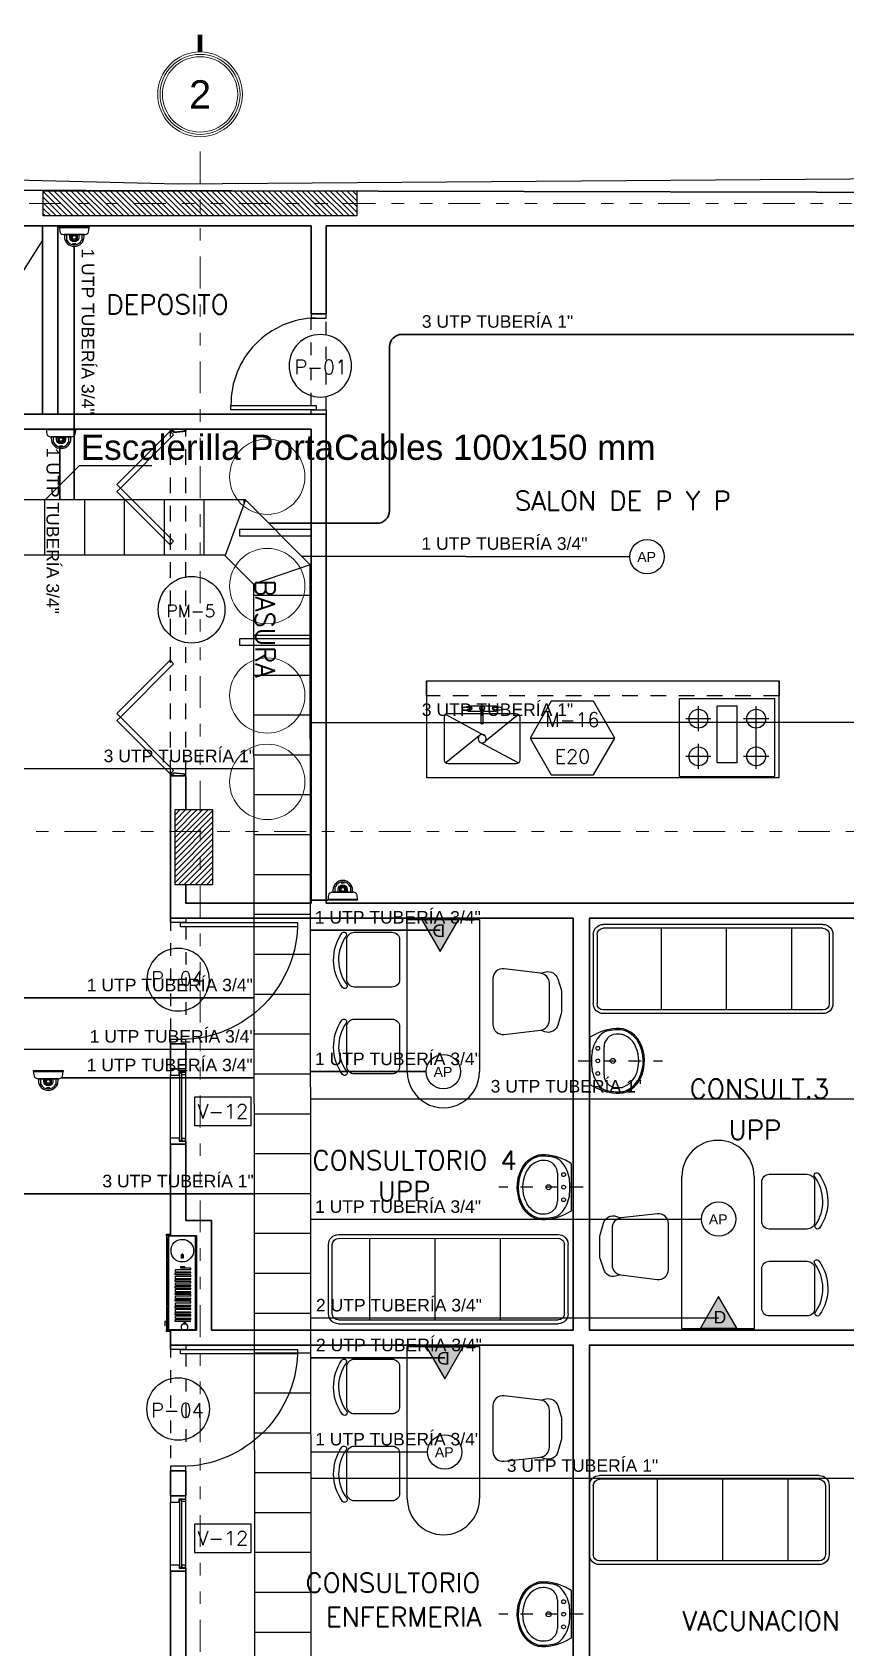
# Model space of a CAD drawing. Header units: millimetres. Extents: x 2056 to 4470, y 1400 to 3101.
# Drawn here: x 2168.91 to 2175.39, y 1539.32 to 1552.18 of the extents above; entities that cross this region are included whole.
import ezdxf
from ezdxf.enums import TextEntityAlignment as Align

# ---------------------------------------------------------------- set-up
doc = ezdxf.new("R2010")
doc.units = ezdxf.units.MM
for name, pattern in [('ACAD_ISO10W100', [18, 12, -3, 0, -3]), ('DASHED', [0.75, 0.5, -0.25]), ('DIVIDE', [31.75, 12.7, -6.35, 0, -6.35, 0, -6.35]), ('HIDDEN', [9.525, 6.35, -3.175]), ('HIDDEN2', [0.1875, 0.125, -0.0625])]:
    doc.linetypes.add(name, pattern=pattern)
for name, color, linetype in [('0-ACHURADO', 11, 'Continuous'), ('0-PROYECCION', 8, 'HIDDEN2'), ('A-252', 252, 'Continuous'), ('A-253', 253, 'Continuous'), ('A-ANNO-DIMS-GRID', 195, 'Continuous'), ('A-ANNO-DOOR', 134, 'Continuous'), ('A-ANNO-FURN', 124, 'Continuous'), ('A-ANNO-GLAZ', 124, 'Continuous'), ('A-ANNO-TEXT', 190, 'Continuous'), ('A-CLNG', 120, 'Continuous'), ('A-COLS', 6, 'Continuous'), ('A-COLS-HTCH', 8, 'Continuous'), ('A-DOOR', 154, 'Continuous'), ('A-DUCT', 251, 'Continuous'), ('A-FURN', 252, 'Continuous'), ('A-FURN-FIXD', 8, 'Continuous'), ('A-GLAZ', 5, 'Continuous'), ('A-GRID-COLS', 75, 'DIVIDE'), ('A-PROY', 15, 'HIDDEN'), ('AreasTrabajo', 90, 'Continuous'), ('Cableado', 134, 'Continuous'), ('Camara', 11, 'Continuous'), ('Escalerilla', 12, 'Continuous')]:
    doc.layers.add(name, color=color, linetype=linetype)
doc.layers.add('A-WALL', color=16, linetype='Continuous', lineweight=30)
doc.layers.add('PL MUEBLES', color=251, linetype='Continuous', lineweight=13)
doc.styles.add('NUEVO', font='SIMPLEX')
doc.styles.add('ROMAN', font='arial.ttf')
doc.styles.add('ROMANS', font='romans')
doc.styles.get("Standard").update_dxf_attribs({"font": 'arial.ttf'})

# ---------------------------------------------------------------- blocks, each defined once
blk = doc.blocks.new('CAMIL')
for p, q in [((-1.91, -0.275), (-1.91, 0.275)), ((-1.88, -0.275), (-1.88, 0.275)), ((-0.08, 0.355), (-1.83, 0.355)), ((-0.08, 0.325), (-1.83, 0.325)), ((-1.37, -0.325), (-1.37, 0.325)), ((-0.85, -0.325), (-0.85, 0.325)), ((-0.33, -0.325), (-0.33, 0.325)), ((-0.03, -0.275), (-0.03, 0.275)), ((0, -0.275), (0, 0.275)), ((-0.08, -0.325), (-1.83, -0.325)), ((-0.08, -0.355), (-1.83, -0.355))]:
    blk.add_line(p, q)
for centre, radius, start, end in [((-1.83, 0.275), 0.08, 90, 180), ((-1.83, 0.275), 0.05, 90, 180), ((-0.08, 0.275), 0.08, 0, 90), ((-0.08, 0.275), 0.05, 0, 90), ((-1.83, -0.275), 0.08, 180, 270), ((-1.83, -0.275), 0.05, 180, 270), ((-0.08, -0.275), 0.05, 270, 0), ((-0.08, -0.275), 0.08, 270, 0)]:
    blk.add_arc(centre, radius, start, end)
blk = doc.blocks.new('ESBOX')
for p, q in [((0, 0), (0, 1.212)), ((0.575, 1.212), (0.575, 0)), ((0.575, 0), (0, 0))]:
    blk.add_line(p, q)
for points, elevation in [([(0.636, 1.17, -0.414214), (0.696, 1.23), (0.997, 1.23, -0.414214), (1.057, 1.17), (1.057, 0.854, -0.414214), (0.997, 0.794), (0.696, 0.794, -0.414214), (0.636, 0.854)], -0.455), ([(1.096, 0.802, -1), (1.063, 0.825, 0.321147), (1.058, 1.21, -1), (1.09, 1.234, -0.321147)], -0.455), ([(-0.557, 0.652), (-0.557, 0.508, 0.378723), (-0.487, 0.429), (-0.197, 0.393, 0.450618), (-0.107, 0.472), (-0.107, 0.836, 0.448183), (-0.196, 0.915), (-0.486, 0.882, 0.381041), (-0.557, 0.803)], -1.049), ([(0.636, 0.478, -0.414214), (0.696, 0.538), (0.997, 0.538, -0.414214), (1.057, 0.478), (1.057, 0.162, -0.414214), (0.997, 0.102), (0.696, 0.102, -0.414214), (0.636, 0.162)], -0.455), ([(1.096, 0.11, -1), (1.063, 0.133, 0.321147), (1.058, 0.519, -1), (1.09, 0.542, -0.321147)], -0.455)]:
    blk.add_lwpolyline(points, format="xyb", close=True, dxfattribs=dict(elevation=elevation))
at = {"elevation": -1.049}
blk.add_lwpolyline([(-0.487, 0.429), (-0.529, 0.418, -0.396228), (-0.624, 0.472), (-0.651, 0.559, -0.075881), (-0.655, 0.583), (-0.655, 0.726, -0.070116), (-0.652, 0.748), (-0.625, 0.841, -0.429508), (-0.522, 0.895), (-0.486, 0.882)], format="xyb", dxfattribs=at)
blk.add_arc((0.287, 1.212), 0.288, 0, 180)
blk = doc.blocks.new('Lnov734p')
for p, q in [((-0.19, 0), (-0.215, -0.046)), ((-0.19, 0), (0.19, 0)), ((0.19, 0), (0.215, -0.046)), ((-0.112, -0.11), (0.112, -0.11)), ((-0.153, -0.382), (-0.142, -0.388)), ((-0.158, -0.391), (-0.146, -0.397))]:
    blk.add_line(p, q)
for centre, radius in [((-0.1, -0.06), 0.015), ((0, -0.06), 0.015), ((0.1, -0.06), 0.015), ((0, -0.18), 0.02)]:
    blk.add_circle(centre, radius)
for centre, radius, start, end in [((0.14, -0.225), 0.397, 153.2366, 185.1908), ((-0.139, -0.155), 0.1, 131.0686, 165.7987), ((-0.112, -0.21), 0.1, 90, 176.5875), ((-0.018, -0.293), 0.284, 100.6374, 131.0686), ((0, -0.586), 0.576, 82.9944, 97.0056), ((0.018, -0.293), 0.284, 48.9314, 79.3626), ((0.112, -0.21), 0.1, 3.4125, 90), ((0.139, -0.155), 0.1, 14.2013, 48.9314), ((-0.14, -0.225), 0.397, 354.8092, 26.7634), ((0.14, -0.225), 0.387, 165.7987, 183.085), ((-0.147, -0.24), 0.1, 183.085, 200.7802), ((0.14, -0.225), 0.352, 176.5875, 184.6254), ((-0.04, -0.2), 0.179, 197.3522, 254.7067), ((0.112, -0.233), 0.1, 335.4879, 358.2317), ((-0.14, -0.225), 0.352, 358.2317, 3.4125), ((-0.14, -0.225), 0.387, 354.8092, 14.2013), ((-0.04, -0.2), 0.224, 196.2861, 238.2877), ((-0.04, -0.2), 0.214, 200.7802, 238.2877), ((0, -0.111), 0.311, 242.8748, 299.3617), ((0, -0.111), 0.276, 251.4503, 299.3617), ((0.04, -0.2), 0.179, 301.7123, 335.4879), ((0.04, -0.2), 0.214, 301.7123, 343.7139), ((0.04, -0.2), 0.224, 301.7123, 343.7139), ((0, -0.111), 0.321, 242.8748, 299.3617)]:
    blk.add_arc(centre, radius, start, end)
at = {"layer": 'A-PROY', "ltscale": 0.01}
blk.add_lwpolyline([(0, 0.095), (0, -0.577)], dxfattribs=at)
blk = doc.blocks.new('POCETA+GRIFERIA-PL')
for p, q in [((-0.3, 0.17), (-0.3, -0.17)), ((-0.29, 0.192), (-0.023, -0.023)), ((0.27, 0.2), (-0.27, 0.2)), ((-0.008, 0.22), (-0.112, 0.22)), ((0.29, 0.192), (-0.019, 0.026)), ((-0.008, 0.127), (-0.008, 0.24)), ((0.008, 0.127), (0.008, 0.24)), ((0.112, 0.22), (0.008, 0.22)), ((0.3, -0.17), (0.3, 0.17)), ((0.023, 0.023), (0.29, -0.192)), ((0.018, -0.027), (-0.29, -0.192)), ((-0.27, -0.2), (0.27, -0.2))]:
    blk.add_line(p, q)
blk.add_lwpolyline([(-0.112, 0.26), (0.112, 0.26)])
blk.add_circle((0, 0), 0.0327)
for centre, radius, start, end in [((-0.112, 0.245), 0.015, 90, 171.8124), ((0, 0.24), 0.0185, 295.7906, 244.6684), ((0.112, 0.245), 0.015, 8.6538, 90), ((-0.27, 0.17), 0.03, 90, 180), ((-0.145, 0.24), 0.0125, 62.965, 297.035), ((-0.116, 0.325), 0.0782, 251.9228, 280.7372), ((-0.116, 0.154), 0.0782, 79.2628, 108.0772), ((-0.112, 0.235), 0.015, 194.8724, 270), ((-0.097, 0.24), 0.0148, 218.7865, 150.4526), ((-0.097, 0.24), 0.00958, 245.5532, 114.4468), ((0, 0.127), 0.00998, 142.2998, 36.9028), ((0.097, 0.24), 0.0148, 26.8073, 324.8461), ((0.097, 0.24), 0.00958, 65.5532, 294.4468), ((0.116, 0.325), 0.0782, 259.2628, 288.0772), ((0.116, 0.154), 0.0782, 71.9228, 100.7372), ((0.112, 0.235), 0.015, 270, 344.6777), ((0.145, 0.24), 0.0125, 243.1897, 116.8103), ((0.27, 0.17), 0.03, 360, 90), ((0, 0.127), 0.00798, 171.4826, 360), ((-0.27, -0.17), 0.03, 180, 270), ((0.27, -0.17), 0.03, 270, 360)]:
    blk.add_arc(centre, radius, start, end)
blk = doc.blocks.new('POCETACM')
at = {"layer": 'A-FURN-FIXD', "rotation": 2.668041372314359e-08}
blk.add_blockref('POCETA+GRIFERIA-PL', (0.3, 0.235), dxfattribs=at)
blk = doc.blocks.new('ESTUFA')
for p, q in [((-0.38, 0.62), (0.38, 0.62)), ((-0.38, 0), (-0.38, 0.62)), ((-0.23, 0.36), (-0.23, 0.56)), ((-0.08, 0.11), (-0.08, 0.56)), ((0.08, 0.56), (-0.08, 0.56)), ((0.08, 0.11), (0.08, 0.56)), ((0.23, 0.06), (0.23, 0.56)), ((0.38, 0), (0.38, 0.62)), ((-0.13, 0.46), (-0.33, 0.46)), ((0.33, 0.46), (0.13, 0.46)), ((-0.23, 0.06), (-0.23, 0.26)), ((-0.13, 0.16), (-0.33, 0.16)), ((0.33, 0.16), (0.13, 0.16)), ((-0.38, 0), (0.38, 0)), ((0.08, 0.11), (-0.08, 0.11))]:
    blk.add_line(p, q)
for centre in [(-0.23, 0.46), (0.23, 0.46), (-0.23, 0.16), (0.23, 0.16)]:
    blk.add_circle(centre, 0.075)
blk = doc.blocks.new('PUERTA1.00 CM-PL')
at = {"color": 251, "linetype": 'DASHED', "ltscale": 0.2}
for p, q in [((0, 0), (0.9, 0)), ((0.07, -0.12), (0.865, -0.12))]:
    blk.add_line(p, q, dxfattribs=at)
for points in [[(1, -0.12), (0.965, -0.12), (0.965, 0), (1, 0), (1, -0.12)], [(0, -0.12), (0.035, -0.12), (0.035, 0), (0, 0), (0, -0.12)], [(0.035, -1.011), (0.07, -1.011), (0.07, -0.08), (0.035, -0.08), (0.035, -1.011)]]:
    blk.add_lwpolyline(points)
blk.add_arc((0.034, -0.08), 0.932, 272.2234, 2.433)
blk = doc.blocks.new('PUERTA80 CM-PL')
at = {"color": 251, "linetype": 'DASHED', "ltscale": 0.2}
for p, q in [((-0.035, -0.015), (-0.765, -0.015)), ((-0.07, -0.135), (-0.765, -0.135))]:
    blk.add_line(p, q, dxfattribs=at)
for points in [[(-0.8, -0.135), (-0.765, -0.135), (-0.765, -0.015), (-0.8, -0.015), (-0.8, -0.135)], [(-0.035, -0.774), (-0.07, -0.774), (-0.07, -0.095), (-0.035, -0.095), (-0.035, -0.774)], [(0, -0.135), (-0.035, -0.135), (-0.035, -0.015), (0, -0.015), (0, -0.135)]]:
    blk.add_lwpolyline(points)
blk.add_arc((-0.079, -0.088), 0.686, 180.5944, 270.7265)
blk = doc.blocks.new('N-PUE')
blk.add_circle((0, 0), 0.00332)
at = {"style": 'NUEVO'}
blk.add_attdef('PUE', text='', height=0.0015, dxfattribs=at).set_placement((-0.00006, -0.00013), align=Align.MIDDLE)
blk = doc.blocks.new('#MUEBLE-#PLANO')
blk.add_line((-0.0045, 0), (0.0045, 0))
at = {"color": 8}
blk.add_lwpolyline([(-0.0045, 0), (-0.00225, -0.0039), (0.00225, -0.0039), (0.0045, 0), (0.00225, 0.0039), (-0.00225, 0.0039)], close=True, dxfattribs=at)
at = {"style": 'NUEVO', "flags": 4}
for tag, p in [('M', (0, 0.00195)), ('PLANO', (0, -0.00195))]:
    blk.add_attdef(tag, text='', height=0.0015, dxfattribs=at).set_placement(p, align=Align.MIDDLE)
blk = doc.blocks.new('V')
blk.add_lwpolyline([(-0.003, -0.003), (-0.003, 0), (0.003, 0), (0.003, -0.003)], close=True)
at = {"style": 'NUEVO', "flags": 4}
blk.add_attdef('VEN', text='', height=0.0015, dxfattribs=at).set_placement((0, -0.0015), align=Align.MIDDLE)
blk = doc.blocks.new('AUDIT_I_240729204306-1')
at = {"layer": '0-ACHURADO'}
h = blk.add_hatch(dxfattribs=at)
h.set_pattern_fill('ANSI31', color=256, scale=0.003825, style=0)
h.set_pattern_definition([(315, (-3.55321425, 0.593331), (-0.00033808363, -0.00033808363), [])])
h.paths.add_polyline_path([(-0.014, -0.094), (-0.014, -0.118), (-0.007, -0.118), (-0.007, -0.109), (-0.001, -0.109), (-0.001, -0.096, -0.881914), (0, -0.095, -0.062748), (0, -0.096), (0, -0.11), (-0.006, -0.11), (-0.006, -0.12), (-0.016, -0.12), (-0.016, -0.096), (-0.025, -0.096), (-0.016, 0), (-0.006, 0), (-0.006, -0.01), (0, -0.01), (0, -0.019, -1), (-0.001, -0.019), (-0.001, -0.011), (-0.007, -0.011), (-0.007, -0.001), (-0.014, -0.001), (-0.024, -0.094)])
blk = doc.blocks.new('A$C2FDE482D')
at = {"layer": 'A-CLNG'}
for p, q in [((0, 0.12), (0, 0)), ((0.006, 0.11), (0, 0.11)), ((0, 0.1), (0, 0.11)), ((0.001, 0.025), (0, 0.025)), ((0, 0.025), (0, 0.01)), ((0.006, 0.01), (0, 0.01)), ((0.007, 0.109), (0.001, 0.109)), ((0.001, 0.1), (0.001, 0.109)), ((0.001, 0.011), (0.001, 0.025)), ((0.007, 0.011), (0.001, 0.011)), ((0.006, 0.11), (0.006, 0.12)), ((0.006, 0.12), (0.016, 0.12)), ((0.006, 0), (0.006, 0.01)), ((0.006, 0), (0.006, 0.01)), ((0.006, 0), (0.016, 0)), ((0.007, 0.109), (0.007, 0.118)), ((0.007, 0.118), (0.014, 0.118)), ((0.007, 0.001), (0.007, 0.011)), ((0.007, 0.001), (0.014, 0.001)), ((0.024, 0.025), (0.014, 0.118)), ((0.014, 0.001), (0.014, 0.025)), ((0.014, 0.025), (0.024, 0.025)), ((0.025, 0.024), (0.016, 0.12)), ((0.016, 0), (0.016, 0.024)), ((0.016, 0.024), (0.025, 0.024)), ((2.735, 0.024), (2.744, 0.12)), ((2.744, 0.024), (2.735, 0.024)), ((2.736, 0.025), (2.745, 0.118)), ((2.745, 0.025), (2.736, 0.025)), ((2.744, 0), (2.744, 0.024)), ((2.754, 0), (2.744, 0)), ((2.752, 0.118), (2.745, 0.118)), ((2.745, 0.001), (2.745, 0.025)), ((2.752, 0.001), (2.745, 0.001)), ((2.752, 0.109), (2.752, 0.118)), ((2.752, 0.109), (2.758, 0.109)), ((2.752, 0.001), (2.752, 0.011)), ((2.754, 0.11), (2.754, 0.12)), ((2.754, 0.11), (2.76, 0.11)), ((2.754, 0), (2.754, 0.01)), ((2.754, 0), (2.754, 0.01))]:
    blk.add_line(p, q, dxfattribs=at)
blk.add_arc((0.001, 0.1), 0.000598, 180, 0, dxfattribs=at)
at = {"layer": 'A-DOOR'}
for points in [[(0.468, -0.4), (0.44, -0.429), (0.016, -0.004), (0.044, 0.024)], [(0.468, -0.4), (0.496, -0.429), (0.921, -0.004), (0.892, 0.024)], [(2.292, -0.4), (2.263, -0.429), (1.839, -0.004), (1.867, 0.024)], [(2.292, -0.4), (2.32, -0.429), (2.744, -0.004), (2.716, 0.024)]]:
    blk.add_lwpolyline(points, close=True, dxfattribs=at)
at = {"layer": 'A-CLNG', "color": 4, "linetype": 'ACAD_ISO10W100', "xscale": -1}
blk.add_blockref('AUDIT_I_240729204306-1', (0, 0.12), dxfattribs=at)
at = {"layer": 'A-CLNG', "color": 4, "linetype": 'ACAD_ISO10W100'}
blk.add_blockref('AUDIT_I_240729204306-1', (2.76, 0.12), dxfattribs=at)
blk = doc.blocks.new('A$C35A46A2C')
for p, q in [((32.265, -16.307), (32.295, -16.307)), ((32.28, -16.316), (32.269, -16.316)), ((32.269, -16.316), (32.269, -16.32)), ((32.28, -16.312), (32.28, -16.316)), ((32.289, -16.316), (32.28, -16.316)), ((32.424, -16.329), (32.437, -16.329)), ((32.437, -16.329), (32.437, -16.291)), ((32.291, -16.831), (32.298, -16.831)), ((32.291, -16.86), (32.291, -16.831)), ((32.298, -16.87), (32.298, -16.831)), ((32.298, -16.831), (32.306, -16.831)), ((32.306, -16.86), (32.306, -16.831)), ((32.306, -16.86), (32.291, -16.86))]:
    blk.add_line(p, q)
at = {"color": 7}
for p, q in [((32.269, -16.32), (32.289, -16.32)), ((32.23, -16.752), (32.309, -16.752)), ((32.28, -16.767), (32.28, -16.752)), ((32.309, -16.767), (32.28, -16.767)), ((32.309, -16.752), (32.309, -16.767))]:
    blk.add_line(p, q, dxfattribs=at)
at = {"color": 2}
blk.add_lwpolyline([(32.421, -16.252), (32.392, -16.252), (32.392, -16.248), (32.424, -16.248), (32.424, -16.254), (32.424, -16.262), (32.404, -16.262), (32.404, -16.265), (32.192, -16.265), (32.192, -17.006), (32.404, -17.006), (32.404, -17.009), (32.424, -17.009), (32.424, -17.017), (32.424, -17.023), (32.392, -17.023), (32.392, -17.019), (32.421, -17.019), (32.421, -17.013), (32.399, -17.013), (32.399, -17.011), (32.187, -17.011), (32.187, -16.26), (32.399, -16.26), (32.399, -16.258), (32.421, -16.258)], close=True, dxfattribs=at)
at = {"color": 7}
for points in [[(32.23, -16.329), (32.354, -16.329), (32.354, -16.344), (32.23, -16.344), (32.23, -16.351), (32.353, -16.351), (32.353, -16.372), (32.23, -16.372), (32.23, -16.382)], [(32.23, -16.382), (32.354, -16.382), (32.354, -16.396), (32.23, -16.396), (32.23, -16.403), (32.353, -16.403), (32.353, -16.425), (32.23, -16.425), (32.23, -16.434)], [(32.23, -16.434), (32.354, -16.434), (32.354, -16.449), (32.23, -16.449), (32.23, -16.456), (32.353, -16.456), (32.353, -16.477), (32.23, -16.477), (32.23, -16.487)], [(32.23, -16.489), (32.354, -16.489), (32.354, -16.504), (32.23, -16.504), (32.23, -16.511), (32.353, -16.511), (32.353, -16.532), (32.23, -16.532), (32.23, -16.542)], [(32.23, -16.542), (32.354, -16.542), (32.354, -16.557), (32.23, -16.557), (32.23, -16.563), (32.353, -16.563), (32.353, -16.585), (32.23, -16.585), (32.23, -16.594)], [(32.23, -16.594), (32.354, -16.594), (32.354, -16.609), (32.23, -16.609), (32.23, -16.616), (32.353, -16.616), (32.353, -16.637), (32.23, -16.637), (32.23, -16.647)], [(32.23, -16.647), (32.354, -16.647), (32.354, -16.662), (32.23, -16.662), (32.23, -16.668), (32.353, -16.668), (32.353, -16.69), (32.23, -16.69), (32.23, -16.699)], [(32.23, -16.699), (32.354, -16.699), (32.354, -16.714), (32.23, -16.714), (32.23, -16.721), (32.353, -16.721), (32.353, -16.743), (32.23, -16.743), (32.23, -16.752)]]:
    blk.add_lwpolyline(points, dxfattribs=at)
for points in [[(32.405, -16.265), (32.405, -17.008), (32.424, -17.008), (32.424, -16.265)], [(32.405, -16.268), (32.405, -17.011), (32.424, -17.011), (32.424, -16.268)]]:
    blk.add_lwpolyline(points, close=True)
for points in [[(32.411, -16.27), (32.411, -16.44), (32.419, -16.44), (32.419, -16.27)], [(32.411, -16.455), (32.411, -16.624), (32.419, -16.624), (32.419, -16.455)], [(32.411, -16.635), (32.411, -16.805), (32.419, -16.805), (32.419, -16.635)], [(32.411, -16.822), (32.411, -16.991), (32.419, -16.991), (32.419, -16.822)]]:
    blk.add_lwpolyline(points, close=True, dxfattribs=at)
at = {"color": 1}
blk.add_circle((32.298, -16.892), 0.0899, dxfattribs=at)
at = {"color": 2}
blk.add_arc((32.28, -16.284), 0.0277, 147.5198, 32.4802, dxfattribs=at)
blk = doc.blocks.new('lote')
at = {"layer": 'A-252'}
blk.add_lwpolyline([(-0.375, 49.905), (7.108, 49.863), (10.408, 50.016), (15.054, 49.898), (25.409, 49.965), (28.021, 50.037), (33.37, 50.224), (33.837, 36.855), (33.651, 33.418), (33.389, 19.765), (33.242, 13.607), (28.462, 13.306), (24.689, 13.069), (16.727, 12.496), (9.254, 12.098), (2.53, 11.676)], dxfattribs=at)
blk = doc.blocks.new('EJE NUMERO')
at = {"color": 0, "linetype": 'Continuous', "lineweight": 9, "const_width": 0.1}
blk.add_lwpolyline([(0, 1.7), (0, 2.068)], dxfattribs=at)
at = {"color": 0, "linetype": 'Continuous', "lineweight": 9}
for radius in [0.9, 0.85, 0.8]:
    blk.add_circle((0, 0.8), radius, dxfattribs=at)
at = {"lineweight": 9, "style": 'ROMAN'}
blk.add_attdef('1', (-0.199, 0.527), '', height=0.6, dxfattribs=at)
blk = doc.blocks.new('EJES 2 P')
at = {"layer": 'A-COLS-HTCH'}
h = blk.add_hatch(dxfattribs=at)
h.set_pattern_fill('ANSI31', color=256, scale=0.01, angle=90, style=0)
h.set_pattern_definition([(135, (1733155.85484, -989011.897793), (-0.02245064030267, -0.02245064030267), [])])
h.paths.add_polyline_path([(8.663, 36.453), (8.663, 36.653), (11.163, 36.653), (11.163, 36.453)])
h = blk.add_hatch(dxfattribs=at)
h.set_pattern_fill('ANSI31', color=256, scale=0.01, style=0)
h.set_pattern_definition([(45, (-989038.537623, -1733114.421736), (-0.02245064030267, 0.02245064030267), [])])
h.paths.add_polyline_path([(9.713, 31.726), (10.013, 31.726), (10.013, 31.126), (9.713, 31.126)])
at = {"layer": 'A-COLS'}
for points in [[(8.663, 36.453), (8.663, 36.653), (11.163, 36.653), (11.163, 36.453)], [(9.713, 31.726), (10.013, 31.726), (10.013, 31.126), (9.713, 31.126)]]:
    blk.add_lwpolyline(points, close=True, dxfattribs=at)
at = {"layer": 'A-GRID-COLS', "lineweight": 9, "ltscale": 0.02}
blk.add_line((9.913, -0.03), (9.913, 37.083), dxfattribs=at)
for points in [[(-0.633, 36.551), (24.846, 36.551)], [(-0.352, 31.551), (24.846, 31.551)]]:
    blk.add_lwpolyline(points, dxfattribs=at)
at = {"layer": 'A-ANNO-DIMS-GRID'}
ref = blk.add_blockref('EJE NUMERO', (9.913, 37.12), dxfattribs=dict(at, xscale=0.375, yscale=0.3749999850988388, zscale=0.375))
ref.add_attrib('1', '2', dxfattribs={"layer": '0', "lineweight": 9, "height": 0.225, "style": 'ROMAN'}).set_placement((9.913, 37.42), align=Align.MIDDLE_CENTER)
blk = doc.blocks.new('Toma Doble')
at = {"layer": 'AreasTrabajo'}
h = blk.add_hatch(color=256, dxfattribs=at)
h.dxf.hatch_style = 1
h.paths.add_polyline_path([(0, 0.168), (-0.145, -0.084), (0.145, -0.084)])
blk.add_lwpolyline([(0.145, -0.084), (0, 0.168), (-0.145, -0.084)], close=True, dxfattribs=at)
at = {"layer": 'AreasTrabajo', "color": 7, "true_color": 0xffffff, "insert": (-0.04, 0.054), "char_height": 0.1, "attachment_point": 1}
blk.add_mtext_dynamic_manual_height_columns('D', width=0.2, gutter_width=12.5, heights=[0], dxfattribs=at)
blk = doc.blocks.new('AP')
at = {"layer": 'AreasTrabajo'}
blk.add_circle((0, 0), 0.137, dxfattribs=at)
at = {"layer": 'AreasTrabajo', "insert": (-0.078, 0.038, 0.229), "char_height": 0.08, "attachment_point": 1}
blk.add_mtext_dynamic_manual_height_columns('AP', width=0.14673, gutter_width=12.5, heights=[0], dxfattribs=at)
blk = doc.blocks.new('Camara-B')
at = {"layer": 'Camara'}
for points in [[(-0.0297, 0.0145), (-0.0298, 0.016), (0.0293, 0.016), (0.0292, 0.0145)], [(0.0292, 0.0145), (0.0292, 0.0143), (-0.0297, 0.0143), (-0.0297, 0.0145)]]:
    blk.add_lwpolyline(points, close=True, dxfattribs=at)
for points in [[(-0.0297, 0.0139, 0.072126), (-0.0279, 0.0033, 0.171597), (-0.0271, 0.0023, 0.084432), (-0.022, 0.0001, 0.060784), (-0.0216, 0), (0.021, 0, 0.060784), (0.0215, 0.0001, 0.084432), (0.0266, 0.0023, 0.171597), (0.0274, 0.0033, 0.072126), (0.0292, 0.0139)], [(-0.0199, 0), (-0.0199, -0.0037, 1), (0.0194, -0.0037), (0.0194, 0)], [(-0.015, -0.011, 0.641525), (0.0145, -0.011), (0.0155, -0.0107), (0.0155, 0), (0.0087, 0), (0.0087, -0.0054, -1), (-0.0092, -0.0054), (-0.0092, 0), (-0.016, 0), (-0.016, -0.0107)], [(-0.0067, 0), (-0.0067, -0.0054, 1), (0.0062, -0.0054), (0.0062, 0), (0.0058, 0), (0.0058, -0.0054, -1), (-0.0063, -0.0054), (-0.0063, 0)], [(0.0029, -0.0006), (0.0029, -0.0008, -0.541232), (0.0027, -0.0009, 0.302819), (-0.0033, -0.0009, -0.541232), (-0.0034, -0.0008), (-0.0034, -0.0006, 3.288548)], [(0.0027, -0.0189, 1), (0.0027, -0.0184), (-0.0032, -0.0184, 1), (-0.0032, -0.0189)], [(0.0021, -0.0194, 1), (0.0021, -0.019), (-0.0026, -0.019, 1), (-0.0026, -0.0194)], [(0.0015, -0.02, 1), (0.0015, -0.0195), (-0.002, -0.0195, 1), (-0.002, -0.02)]]:
    blk.add_lwpolyline(points, format="xyb", close=True, dxfattribs=at)
blk.add_circle((-0.0003, -0.0055), 0.00358, dxfattribs=at)

msp = doc.modelspace()

# ---------------------------------------------------------------- hatches: boundary and pattern name
at = {"layer": 'Escalerilla'}
h = msp.add_hatch(dxfattribs=at)
h.set_pattern_fill('ANSI31', color=256, scale=0.1, angle=45)
h.set_pattern_definition([(90, (-70.00002, -42.02565), (-0.3175, 0), [])])
h.paths.add_polyline_path([(2170.44, 1548.019), (2170.446, 1548.013), (2170.608, 1548.458), (2164.475, 1548.458), (2164.475, 1548.019)])
h = msp.add_hatch(dxfattribs=at)
h.set_pattern_fill('ANSI31', color=256, scale=0.1, angle=135)
h.set_pattern_definition([(180, (-70.00002, -42.02565), (-3e-17, -0.3175), [])])
h.paths.add_polyline_path([(2171.123, 1547.94), (2170.673, 1547.785), (2170.702, 1517.46), (2171.152, 1517.46)])

# ---------------------------------------------------------------- linework, layer by layer
at = {"layer": '0-PROYECCION'}
for points in [[(2170.012, 1546.26), (2170.012, 1549.019)], [(2170.132, 1546.26), (2170.132, 1549.019)], [(2172.052, 1546.896), (2172.052, 1547.016), (2174.861, 1547.016), (2174.861, 1546.896), (2172.052, 1546.896)]]:
    msp.add_lwpolyline(points, dxfattribs=at)
at = {"layer": 'A-DUCT', "elevation": 0.229}
msp.add_lwpolyline([(2168.992, 1550.525), (2168.112, 1549.139)], dxfattribs=at)
at = {"layer": 'A-FURN'}
for points in [[(2170.562, 1548.171), (2171.132, 1548.171), (2171.132, 1548.221), (2170.562, 1548.221), (2170.562, 1548.171)], [(2170.562, 1547.3), (2171.132, 1547.3), (2171.132, 1547.35), (2170.562, 1547.35), (2170.562, 1547.3)], [(2172.052, 1547.016), (2172.052, 1546.246), (2174.861, 1546.246), (2174.861, 1547.016)], [(2172.052, 1547.016), (2174.861, 1547.016)]]:
    msp.add_lwpolyline(points, dxfattribs=at)
at = {"layer": 'A-GLAZ'}
for p, q in [((2170.132, 1543.326, 0.229), (2170.132, 1543.902, 0.229)), ((2170.012, 1543.376, 0.229), (2170.012, 1543.876, 0.229)), ((2170.012, 1539.977, 0.229), (2170.012, 1540.477, 0.229)), ((2170.132, 1539.927, 0.229), (2170.132, 1540.502, 0.229))]:
    msp.add_line(p, q, dxfattribs=at)
at = {"layer": 'A-GLAZ', "elevation": 0.229}
for points in [[(2170.132, 1543.902), (2170.132, 1543.926), (2170.012, 1543.926), (2170.012, 1543.876), (2170.08, 1543.876), (2170.08, 1543.902)], [(2170.098, 1543.895), (2170.098, 1543.354), (2170.085, 1543.354), (2170.085, 1543.895)], [(2170.101, 1543.88), (2170.101, 1543.899), (2170.13, 1543.899), (2170.13, 1543.88)], [(2170.132, 1543.326), (2170.012, 1543.326), (2170.012, 1543.376), (2170.08, 1543.376), (2170.08, 1543.351), (2170.132, 1543.351)], [(2170.101, 1543.373), (2170.101, 1543.354), (2170.13, 1543.354), (2170.13, 1543.373)], [(2170.132, 1540.502), (2170.132, 1540.527), (2170.012, 1540.527), (2170.012, 1540.477), (2170.08, 1540.477), (2170.08, 1540.502)], [(2170.098, 1540.496), (2170.098, 1539.955), (2170.085, 1539.955), (2170.085, 1540.496)], [(2170.101, 1540.481), (2170.101, 1540.499), (2170.13, 1540.499), (2170.13, 1540.481)], [(2170.132, 1539.927), (2170.012, 1539.927), (2170.012, 1539.977), (2170.08, 1539.977), (2170.08, 1539.952), (2170.132, 1539.952)], [(2170.101, 1539.974), (2170.101, 1539.955), (2170.13, 1539.955), (2170.13, 1539.974)]]:
    msp.add_lwpolyline(points, close=True, dxfattribs=at)
at = {"layer": 'A-WALL'}
for points, elevation in [([(2160.019, 1550.765), (2160.018, 1550.941), (2183.31, 1550.889), (2183.31, 1550.422)], 0.229), ([(2163.647, 1544.939), (2163.647, 1544.939), (2163.862, 1544.939), (2163.862, 1545.239), (2168.112, 1545.239), (2168.112, 1546.099), (2167.992, 1546.099), (2167.992, 1545.359), (2163.862, 1545.359), (2163.862, 1547.899), (2168.112, 1547.899), (2168.112, 1548.019), (2163.862, 1548.019), (2163.862, 1550.739), (2167.992, 1550.739), (2167.992, 1549.019), (2171.132, 1549.019)], 0.229), ([(2171.252, 1549.139), (2171.252, 1549.139), (2171.252, 1549.139), (2171.252, 1549.139), (2171.252, 1549.139), (2170.012, 1549.139), (2170.012, 1549.139), (2168.112, 1549.139), (2168.112, 1550.639), (2171.132, 1550.639)], 0.229), ([(2171.132, 1550.639), (2171.132, 1549.939), (2171.252, 1549.939)], 0.229), ([(2176.102, 1550.639), (2171.252, 1550.639)], 0.229), ([(2171.252, 1549.939), (2171.252, 1550.639)], 0.229), ([(2170.012, 1545.126), (2170.012, 1546.26)], 0.229), ([(2170.132, 1546.26), (2170.012, 1546.26)], 0.229), ([(2171.252, 1545.246), (2176.355, 1545.246), (2176.355, 1545.391)], 0.229), ([(2170.132, 1545.246), (2170.132, 1545.246), (2171.132, 1545.246)], 0.229), ([(2173.35, 1545.126), (2176.355, 1545.126)], -0.229), ([(2170.012, 1542.598), (2170.012, 1543.326), (2170.132, 1543.326), (2170.132, 1542.718)], 0.229), ([(2170.012, 1540.727), (2170.012, 1540.527), (2170.132, 1540.527), (2170.132, 1540.727), (2170.012, 1540.727)], 0.229)]:
    msp.add_lwpolyline(points, dxfattribs=dict(at, elevation=elevation))
at = {"layer": 'A-WALL', "elevation": 0.229}
msp.add_lwpolyline([(2168.992, 1550.519), (2168.992, 1550.639), (2169.112, 1550.639), (2169.112, 1549.139), (2168.992, 1549.139)], close=True, dxfattribs=at)
at = {"layer": 'A-WALL'}
for points in [[(2171.252, 1545.246), (2171.252, 1549.139)], [(2171.132, 1545.246), (2171.132, 1549.019)], [(2170.132, 1546.26), (2170.132, 1545.991)], [(2170.132, 1545.391), (2170.132, 1545.246)], [(2170.337, 1541.847), (2173.22, 1541.847), (2173.22, 1545.126), (2170.012, 1545.126), (2170.012, 1545.126), (2170.012, 1545.126), (2170.012, 1545.126), (2170.012, 1545.126)], [(2173.35, 1545.126), (2173.35, 1545.126), (2173.35, 1541.847), (2176.475, 1541.847), (2176.475, 1541.727), (2176.355, 1541.727), (2176.355, 1541.727), (2173.35, 1541.727), (2173.35, 1538.424), (2173.35, 1538.424)], [(2170.012, 1542.598), (2170.217, 1542.598), (2170.217, 1541.847), (2170.132, 1541.847)], [(2170.337, 1541.847), (2170.337, 1542.598), (2170.337, 1542.718), (2170.132, 1542.718)], [(2170.362, 1538.424), (2173.22, 1538.424), (2173.22, 1541.727), (2170.012, 1541.727), (2170.012, 1541.847), (2170.217, 1541.847)], [(2170.132, 1541.727), (2170.132, 1541.727), (2170.217, 1541.727), (2170.337, 1541.727), (2170.337, 1541.727)], [(2170.347, 1538.316), (2170.347, 1537.974), (2170.132, 1537.974), (2170.132, 1537.744), (2170.012, 1537.744), (2170.012, 1539.927), (2170.132, 1539.927), (2170.132, 1538.604)]]:
    msp.add_lwpolyline(points, dxfattribs=at)
msp.add_lwpolyline([(2170.132, 1544.126), (2170.012, 1544.126), (2170.012, 1543.926), (2170.132, 1543.926)], close=True, dxfattribs=at)
at = {"layer": 'Cableado', "lineweight": 30}
for p, q in [((2169.243, 1550.475), (2169.243, 1548.458, 0.229)), ((2169.129, 1548.883), (2169.129, 1548.458, 0.229)), ((2173.672, 1548.004), (2171.055, 1548.008)), ((2180.724, 1546.693, 0.229), (2171.125, 1546.682)), ((2165.895, 1546.312), (2170.675, 1546.317)), ((2171.266, 1545.269), (2171.132, 1545.269)), ((2172.16, 1545.03, -0.229), (2171.127, 1545.03)), ((2163.964, 1544.487), (2170.676, 1544.493, 0.229)), ((2163.672, 1544.077, 0.229), (2170.677, 1544.083, 0.229)), ((2172.049, 1543.904, -0.229), (2171.128, 1543.904)), ((2169.146, 1543.854, 0.229), (2170.677, 1543.854, 0.229)), ((2180.724, 1543.693, 0.229), (2171.127, 1543.684)), ((2166.065, 1542.93), (2170.678, 1542.93)), ((2174.242, 1542.73), (2171.128, 1542.727)), ((2174.379, 1541.945), (2171.129, 1541.942)), ((2172.196, 1541.626), (2171.129, 1541.625)), ((2172.059, 1540.876), (2171.13, 1540.875)), ((2180.724, 1540.673, 0.229), (2171.13, 1540.664))]:
    msp.add_line(p, q, dxfattribs=at)
at = {"layer": 'Cableado', "lineweight": 30, "elevation": 0.229}
msp.add_lwpolyline([(2170.795, 1548.27), (2171.656, 1548.27, 0.414214), (2171.756, 1548.37), (2171.756, 1549.674, -0.414258), (2171.856, 1549.774), (2180.601, 1549.773)], format="xyb", dxfattribs=at)
at = {"layer": 'Escalerilla'}
for p, q in [((2170.608, 1548.458, 0.229), (2170.446, 1548.013, 0.229)), ((2171.123, 1547.94, 0.229), (2170.673, 1547.785, 0.229))]:
    msp.add_line(p, q, dxfattribs=at)
at = {"layer": 'Escalerilla', "elevation": 0.229}
for points in [[(2169.013, 1548.458), (2169.286, 1548.731), (2169.863, 1548.731)], [(2164.475, 1548.019), (2170.44, 1548.019), (2170.673, 1547.785), (2170.702, 1517.46), (2171.152, 1517.46), (2171.123, 1547.94), (2170.608, 1548.458), (2164.475, 1548.458), (2164.475, 1548.019)]]:
    msp.add_lwpolyline(points, dxfattribs=at)
at = {"layer": 'PL MUEBLES'}
for centre in [(2170.782, 1548.641), (2170.782, 1547.77), (2170.782, 1546.899), (2170.782, 1546.211)]:
    msp.add_circle(centre, 0.3, dxfattribs=at)

# ---------------------------------------------------------------- block references
at = {"rotation": 270}
msp.add_blockref('A$C2FDE482D', (2170.012, 1549.019, 0.229), dxfattribs=at)
at = {"layer": 'A-253', "rotation": 0.05004741709467889}
msp.add_blockref('lote', (2155.059, 1501.062), dxfattribs=at)
at = {"layer": 'A-ANNO-DIMS-GRID'}
msp.add_blockref('EJES 2 P', (2160.334, 1514.265), dxfattribs=at)
at = {"layer": 'A-ANNO-DOOR'}
ref = msp.add_blockref('N-PUE', (2171.205, 1549.524), dxfattribs=dict(at, xscale=-75, yscale=75, zscale=75))
ref.add_attrib('PUE', 'P-01', dxfattribs={"layer": '0', "color": 0, "height": 0.1125, "style": 'NUEVO'}).set_placement((2171.209, 1549.514), align=Align.MIDDLE)
ref = msp.add_blockref('N-PUE', (2170.179, 1547.582), dxfattribs=dict(at, xscale=80, yscale=80, zscale=80))
ref.add_attrib('PUE', 'PM-5', dxfattribs={"layer": '0', "color": 0, "height": 0.1, "style": 'NUEVO'}).set_placement((2170.174, 1547.572), align=Align.MIDDLE)
ref = msp.add_blockref('N-PUE', (2170.072, 1544.636), dxfattribs=dict(at, xscale=-75.00000000002882, yscale=74.99999999976717, zscale=75, rotation=180.0003231632858))
ref.add_attrib('PUE', 'P-04', dxfattribs={"layer": '0', "color": 0, "height": 0.1125, "rotation": 0.0003, "style": 'NUEVO'}).set_placement((2170.067, 1544.645), align=Align.MIDDLE)
ref = msp.add_blockref('N-PUE', (2170.072, 1541.218), dxfattribs=dict(at, xscale=75, yscale=75, zscale=75))
ref.add_attrib('PUE', 'P-04', dxfattribs={"layer": '0', "color": 0, "height": 0.1125, "style": 'NUEVO'}).set_placement((2170.067, 1541.208), align=Align.MIDDLE)
at = {"layer": 'A-ANNO-FURN', "xscale": 75, "yscale": 75, "zscale": 75}
msp.add_blockref('#MUEBLE-#PLANO', (2173.214, 1546.56, -0.229), dxfattribs=at).add_auto_attribs({'M': 'M-16', 'PLANO': 'E20'})
at = {"layer": 'A-ANNO-GLAZ'}
ref = msp.add_blockref('V', (2170.428, 1543.475, -0.229), dxfattribs=dict(at, xscale=-75.00000000002882, yscale=74.99999999976717, zscale=75, rotation=180.0003231632858))
ref.add_attrib('VEN', 'V-12', dxfattribs={"layer": '0', "color": 0, "height": 0.1125, "rotation": 0.0003, "style": 'NUEVO', "flags": 4}).set_placement((2170.428, 1543.588, -0.229), align=Align.MIDDLE)
ref = msp.add_blockref('V', (2170.428, 1540.076, -0.229), dxfattribs=dict(at, xscale=-75, yscale=75, zscale=75, rotation=180))
ref.add_attrib('VEN', 'V-12', dxfattribs={"layer": '0', "color": 0, "height": 0.1125, "style": 'NUEVO', "flags": 4}).set_placement((2170.428, 1540.189, -0.229), align=Align.MIDDLE)
at = {"layer": 'A-DOOR', "rotation": 270}
msp.add_blockref('PUERTA80 CM-PL', (2171.267, 1549.139, 0.229), dxfattribs=at)
at = {"layer": 'A-DOOR', "xscale": -1}
for p, rotation in [((2170.012, 1545.126), 90.00032316666534), ((2170.012, 1541.727), 90)]:
    msp.add_blockref('PUERTA1.00 CM-PL', p, dxfattribs=dict(at, rotation=rotation))
at = {"layer": 'A-FURN'}
for name, p in [('ESTUFA', (2174.448, 1546.254)), ('ESBOX', (2174.087, 1541.857, -0.229))]:
    msp.add_blockref(name, p, dxfattribs=at)
at = {"layer": 'A-FURN', "xscale": -1}
msp.add_blockref('POCETACM', (2172.795, 1546.32), dxfattribs=at)
at = {"layer": 'A-FURN'}
for name, p, rotation in [('ESBOX', (2172.473, 1545.116, -0.229), 180.0003231533251), ('A$C35A46A2C', (2202.403, 1525.587), 180), ('ESBOX', (2172.473, 1541.717, -0.229), 180)]:
    msp.add_blockref(name, p, dxfattribs=dict(at, rotation=rotation))
at = {"layer": 'A-FURN', "xscale": -1}
for p, rotation in [((2175.29, 1544.721, -0.229), 180), ((2171.27, 1542.252, -0.229), 0.0003231533251391028), ((2175.26, 1540.334), 180)]:
    msp.add_blockref('CAMIL', p, dxfattribs=dict(at, rotation=rotation))
at = {"layer": 'A-FURN-FIXD'}
for p, rotation in [((2173.356, 1543.99, -0.229), 90), ((2173.204, 1542.984, -0.229), 270.0003231666653), ((2173.204, 1539.584, -0.229), 270)]:
    msp.add_blockref('Lnov734p', p, dxfattribs=dict(at, rotation=rotation))
at = {"layer": 'AreasTrabajo'}
for name, p in [('AP', (2173.809, 1548.004)), ('AP', (2172.186, 1543.904, -0.229)), ('AP', (2174.379, 1542.73)), ('Toma Doble', (2174.379, 1541.945)), ('AP', (2172.196, 1540.876))]:
    msp.add_blockref(name, p, dxfattribs=at)
for p, rotation in [((2172.16, 1545.03, -0.229), 180.0003231324494), ((2172.196, 1541.626), 180)]:
    msp.add_blockref('Toma Doble', p, dxfattribs=dict(at, rotation=rotation))
at = {"layer": 'Camara', "xscale": 4, "yscale": 4, "zscale": 4}
for p in [(2169.245, 1550.568), (2169.14, 1548.959), (2169.038, 1543.848)]:
    msp.add_blockref('Camara-B', p, dxfattribs=at)
at = {"layer": 'Camara', "xscale": 3.999999999999999, "yscale": 3.999999999999999, "zscale": 3.999999999999999, "rotation": 180.000000739346}
msp.add_blockref('Camara-B', (2171.383, 1545.333), dxfattribs=at)

# ---------------------------------------------------------------- texts
at = {"layer": 'A-ANNO-TEXT', "style": 'ROMANS'}
for s, height, p in [('DEPOSITO', 0.1527, (2169.987, 1550.012)), ('SALON DE P Y P', 0.15271, (2173.615, 1548.45)), ('CONSULT.3', 0.1527, (2174.704, 1543.768, -0.229)), ('UPP', 0.1527, (2174.668, 1543.441, -0.229)), ('UPP', 0.1527, (2171.872, 1542.953, -0.229)), ('CONSULTORIO', 0.15271, (2171.783, 1539.835, -0.229)), ('ENFERMERIA', 0.1527, (2171.869, 1539.563, -0.229)), ('VACUNACION', 0.1527, (2174.717, 1539.531, -0.229))]:
    msp.add_text(s, height=height, dxfattribs=at).set_placement(p, align=Align.MIDDLE)
for s, height, rotation, p in [('BASURA', 0.1527, 270, (2170.765, 1547.43)), ('CONSULTORIO 4', 0.15271, 0.0003, (2171.957, 1543.198, -0.229))]:
    msp.add_text(s, height=height, rotation=rotation, dxfattribs=at).set_placement(p, align=Align.MIDDLE)
at = {"layer": 'Cableado', "char_height": 0.1, "attachment_point": 1, "rotation": 270}
for insert in [(2169.403, 1550.458, 0.254), (2169.123, 1548.871, 0.254)]:
    msp.add_mtext_dynamic_manual_height_columns('1 UTP TUBERÍA 3/4"', width=1.39555, gutter_width=12.5, heights=[0], dxfattribs=dict(at, insert=insert))
at = {"layer": 'Cableado', "char_height": 0.1, "attachment_point": 1}
for s, insert in [('3 UTP TUBERÍA 1"', (2172.014, 1549.927, 0.458)), ('1 UTP TUBERÍA 3/4"', (2172.011, 1548.159, 0.229)), ('3 UTP TUBERÍA 1"', (2172.014, 1546.836, 0.25)), ('3 UTP TUBERÍA 1"', (2169.478, 1546.468, 0.229)), ('1 UTP TUBERÍA 3/4"', (2171.161, 1545.183, 0.229)), ('1 UTP TUBERÍA 3/4"', (2169.344, 1544.644, 0.411)), ('1 UTP TUBERÍA 3/4"', (2169.367, 1544.235, 0.458)), ('1 UTP TUBERÍA 3/4"', (2169.343, 1544.007, 0.458)), ('1 UTP TUBERÍA 3/4"', (2171.162, 1544.056, 0.229)), ('3 UTP TUBERÍA 1"', (2172.562, 1543.838, 0.263)), ('3 UTP TUBERÍA 1"', (2169.468, 1543.083, 0.229)), ('1 UTP TUBERÍA 3/4"', (2171.163, 1542.88, 0.229)), ('2 UTP TUBERÍA 3/4"', (2171.17, 1542.095, 0.229)), ('2 UTP TUBERÍA 3/4"', (2171.17, 1541.778, 0.229)), ('1 UTP TUBERÍA 3/4"', (2171.164, 1541.028, 0.229)), ('3 UTP TUBERÍA 1"', (2172.691, 1540.818, 0.266))]:
    msp.add_mtext_dynamic_manual_height_columns(s, width=1.39555, gutter_width=12.5, heights=[0], dxfattribs=dict(at, insert=insert))
at = {"layer": 'Escalerilla', "insert": (2169.296, 1548.975, 0.229), "char_height": 0.2, "attachment_point": 1}
msp.add_mtext_dynamic_manual_height_columns('Escalerilla PortaCables 100x150 mm', width=4.81328, gutter_width=12.5, heights=[0], dxfattribs=at)

doc.saveas('drawing.dxf')
